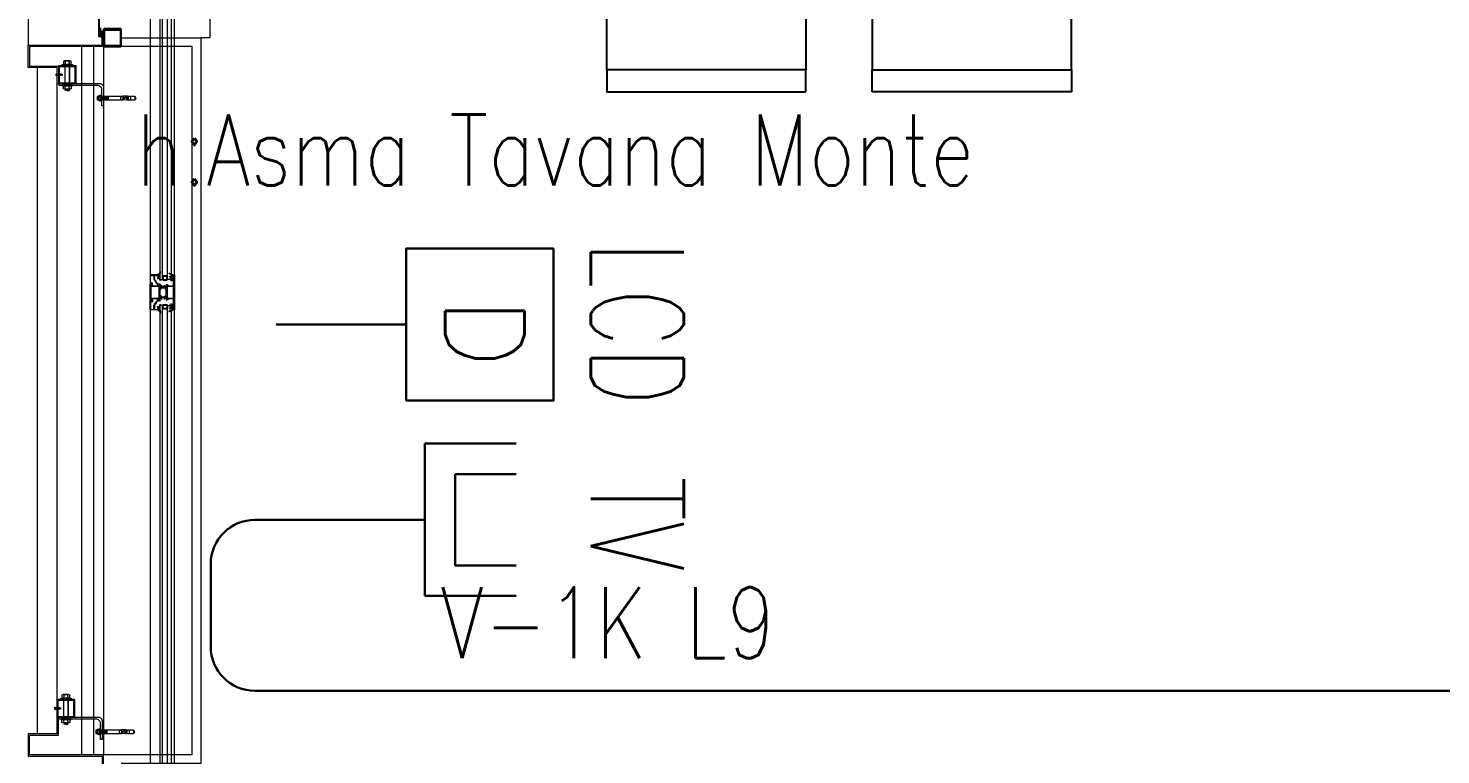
# Model space of a CAD drawing. Extents: x -1073 to 35213, y -1180 to 6950.
# Drawn here: x 30773.8 to 31092.9, y 2727.5 to 2891.6 of the extents above; entities that cross this region are included whole.
import ezdxf

# ---------------------------------------------------------------- set-up
doc = ezdxf.new("R2010")
doc.units = 0
doc.header["$LTSCALE"] = 25
doc.linetypes.add('HIDDEN', pattern=[0.375, 0.25, -0.125])
doc.layers.get('0').update_dxf_attribs({"color": 9, "lineweight": 9})
for name, color, linetype, lineweight in [('00', 9, 'Continuous', 9), ('05', 9, 'Continuous', 9), ('06D', 9, 'Continuous', 9), ('10', 9, 'Continuous', 9), ('10A', 9, 'Continuous', 9), ('14', 9, 'Continuous', 9), ('15', 9, 'Continuous', 9), ('33', 9, 'BATTING', 9), ('DATA TAVAN', 160, 'Continuous', 30), ('E-DATA LCD EKRAN', 7, 'Continuous', 30), ('E-DATA PRİZİ (RJ45)', 7, 'Continuous', 30), ('E-YAZI', 7, 'Continuous', 30)]:
    doc.layers.add(name, color=color, linetype=linetype, lineweight=lineweight)
doc.styles.add('E-YAZI', font='txttw.shx')
doc.linetypes.add('BATTING', pattern='A,0.0001,-0.1,[134,ltypeshp.shx,S=0.1,R=0,X=-0.1,Y=0],-0.2,[134,ltypeshp.shx,S=0.1,R=180,X=0.1,Y=0],-0.1', length=0.4001)

# ---------------------------------------------------------------- blocks, each defined once
blk = doc.blocks.new('AST55M13', base_point=(-120.6, -64.2))
at = {"linetype": 'Continuous'}
for points in [[(-120.6, -63.9), (-120.6, -24.599998), (-120.6, 14.700005, -0.414209), (-120.3, 15), (-115.899996, 15, -0.41421), (-115.6, 14.7), (-115.6, 12.699992, -0.41421), (-116.3, 12, -0.414214), (-116.6, 12.3), (-116.6, 13.1, 0.414214), (-117.1, 13.6), (-118.5, 13.6, 0.414214), (-119, 13.1), (-119, 6.399992, 0.414209), (-118.5, 5.9), (-117.099986, 5.9, 0.414205), (-116.6, 6.4), (-116.6, 7.20001, -0.414204), (-116.3, 7.5, -0.414214), (-115.6, 6.8), (-115.6, 3.7, -0.414214), (-116.1, 3.2), (-116.3, 3.2, -0.414214), (-116.6, 3.5), (-116.6, 4.2, 0.414214), (-116.9, 4.5), (-119, 4.5), (-119, -8.961104, 0.425432), (-117.96186, -9.960376), (-105.788552, -9.511013, 0.403077), (-105.5, -9.211232), (-105.5, -8, -0.414214), (-104.3, -6.8), (-103.392821, -6.8, -0.372826), (-102.403076, -7.657148, -0.456845), (-102.7, -8), (-104, -8, 0.414214), (-104.3, -8.3), (-104.3, -9.700012, 0.414202), (-104, -10), (-100.946604, -10), (-98.338437, -9.302068, -0.70008), (-97.584089, -10.379782), (-97.709916, -10.559482), (-99.43897, -12.27067, -0.607471), (-100.039661, -12.112259, 0.283637), (-100.258255, -11.885421), (-102.095283, -11.393179, 1.229391), (-102.4, -11.895399), (-102.4, -16.105016, 0.585524), (-101.943697, -16.361081), (-100.001669, -15.175658, -0.713652), (-99.56466, -15.537556), (-100.36784, -17.668029, -0.16709), (-100.492251, -17.818266), (-102.4, -18.982765), (-102.4, -30.217235), (-100.492251, -31.381734, -0.16709), (-100.36784, -31.531971), (-99.564658, -33.662449, -0.713657), (-100.001677, -34.024337), (-101.943707, -32.838913, 0.585511), (-102.4, -33.094985), (-102.4, -37.304601, 1.229391), (-102.095283, -37.806821), (-100.258255, -37.314579, 0.283637), (-100.039661, -37.087741, -0.607471), (-99.43897, -36.92933), (-97.709916, -38.640518), (-97.584089, -38.820218, -0.700084), (-98.338445, -39.89793), (-100.946604, -39.2), (-104.000005, -39.2, 0.414209), (-104.3, -39.5), (-104.3, -40.900004, 0.41421), (-104, -41.2), (-102.699997, -41.2, -0.456841), (-102.403076, -41.542851, -0.372826), (-103.39282, -42.4), (-104.3, -42.4, -0.414214), (-105.5, -41.2), (-105.5, -39.988768, 0.403083), (-105.788558, -39.688986), (-117.96186, -39.239624, 0.425432), (-119, -40.238896), (-119, -53.7), (-116.9, -53.7, 0.414214), (-116.6, -53.4), (-116.6, -52.69999, -0.414204), (-116.3, -52.4), (-116.09999, -52.4, -0.414208), (-115.6, -52.9), (-115.6, -56.000007, -0.414213), (-116.300007, -56.7, -0.414207), (-116.6, -56.4), (-116.6, -55.599986, 0.414205), (-117.1, -55.1), (-118.500008, -55.1, 0.414209), (-119, -55.6), (-119, -62.3, 0.414214), (-118.5, -62.8), (-117.1, -62.8, 0.414214), (-116.6, -62.3), (-116.6, -61.499993, -0.414207), (-116.3, -61.2, -0.414214), (-115.6, -61.9), (-115.6, -63.900008, -0.414206), (-115.9, -64.2), (-120.300006, -64.2, -0.414208), (-120.6, -63.9)], [(-99.249717, -12.903653), (-90.785616, -12.903653, 0.131652), (-90.285616, -12.769679), (-88.422218, -11.693846, -0.131652), (-88.272218, -11.653653), (-88.017666, -11.653653, -0.414214), (-87.717666, -11.953653), (-87.717666, -15.553653, -0.414214), (-88.017666, -15.853653), (-88.272218, -15.853653, -0.131646), (-88.422211, -15.813465), (-90.285616, -14.737628, 0.131652), (-90.785616, -14.603653), (-99.249717, -14.603653, 0.131652), (-99.749717, -14.737628), (-101.613115, -15.813461, -0.131646), (-101.763107, -15.853653), (-102.017666, -15.853653, -0.414205), (-102.317666, -15.553662), (-102.317666, -11.953653, -0.414205), (-102.017675, -11.653653), (-101.763115, -11.653653, -0.131652), (-101.613115, -11.693846), (-99.749717, -12.769679, 0.131652), (-99.249717, -12.903653)], [(-85.3, -10), (-81.1, -10), (-76.9, -10), (-76.6, -10.3), (-76.3, -10), (-67.9, -10, 0.414205), (-67.6, -9.700009), (-67.6, -8.491608, -0.365977), (-67.35, -8.195804, 0.365977), (-67.1, -7.9), (-67.1, -6.8, 0.414195), (-67.399981, -6.5), (-68.3, -6.5, 0.36597), (-68.595803, -6.749993, -0.366034), (-68.89166, -7), (-69.3, -7, -0.414202), (-69.6, -6.700012), (-69.6, -6.5, -0.414214), (-68.1, -5), (-65.9, -5, -0.414207), (-65.6, -5.299994), (-65.6, -43.9, -0.414201), (-65.899987, -44.2), (-68.1, -44.2, -0.414214), (-69.6, -42.7), (-69.6, -42.5, -0.414207), (-69.300007, -42.2), (-68.891668, -42.2, -0.366034), (-68.595804, -42.45, 0.365977), (-68.3, -42.7), (-67.4, -42.7, 0.414206), (-67.1, -42.400008), (-67.1, -41.3, 0.365977), (-67.35, -41.004196, -0.365977), (-67.6, -40.708392), (-67.6, -39.5, 0.4142), (-67.899986, -39.2), (-76.3, -39.2), (-76.6, -38.9), (-76.9, -39.2), (-85.3, -39.2, 0.4142), (-85.6, -39.499986), (-85.6, -40.708392, -0.365977), (-85.85, -41.004196, 0.365977), (-86.1, -41.3), (-86.1, -42.4, 0.414199), (-85.800015, -42.7), (-84.9, -42.7, 0.365977), (-84.604196, -42.45, -0.366034), (-84.308332, -42.2), (-83.9, -42.2, -0.414214), (-83.6, -42.5), (-83.6, -42.7, -0.414214), (-85.1, -44.2), (-86.8, -44.2, -0.414214), (-87.6, -43.4), (-87.6, -42.7, 0.414205), (-87.899991, -42.4), (-88.10718, -42.4, -0.372825), (-89.096923, -41.542857, -0.45685), (-88.8, -41.2), (-87.9, -41.2, 0.414198), (-87.6, -40.900016), (-87.6, -39.5, 0.414214), (-87.9, -39.2), (-89.053396, -39.2), (-91.661555, -39.89793, -0.700084), (-92.415911, -38.820218), (-92.290084, -38.640518), (-90.56103, -36.92933, -0.607471), (-89.960339, -37.087741, 0.283637), (-89.741745, -37.314579), (-87.904717, -37.806821, 1.229391), (-87.6, -37.304601), (-87.6, -33.094984, 0.585516), (-88.056297, -32.838916), (-89.998323, -34.024337, -0.713656), (-90.435343, -33.66245), (-89.63216, -31.531971, -0.241095), (-89.507749, -31.381734), (-87.6, -30.217235), (-87.6, -18.982765), (-89.507749, -17.818266, -0.167084), (-89.632158, -17.668036), (-90.43534, -15.537556, -0.713656), (-89.998329, -15.17566), (-88.056303, -16.361081, 0.585518), (-87.6, -16.105021), (-87.6, -11.895399, 1.229391), (-87.904717, -11.393179), (-89.741745, -11.885421, 0.283637), (-89.960339, -12.112259, -0.607471), (-90.56103, -12.27067), (-92.290084, -10.559482), (-92.415911, -10.379782, -0.700084), (-91.661555, -9.30207), (-89.053396, -10), (-87.9, -10, 0.414206), (-87.6, -9.700008), (-87.6, -8.3, 0.414206), (-87.899992, -8), (-88.8, -8, -0.456844), (-89.096924, -7.657149, -0.372825), (-88.107186, -6.8), (-87.9, -6.8, 0.414214), (-87.6, -6.5), (-87.6, -5.800024, -0.414222), (-86.8, -5), (-85.1, -5, -0.414214), (-83.6, -6.5), (-83.6, -6.7, -0.414201), (-83.899987, -7), (-84.308332, -7, -0.366034), (-84.604196, -6.75, 0.365977), (-84.9, -6.5), (-85.8, -6.5, 0.414199), (-86.1, -6.799985), (-86.1, -7.9, 0.365977), (-85.85, -8.195804, -0.365977), (-85.6, -8.491608), (-85.6, -9.7, 0.414214), (-85.3, -10)], [(-99.249717, -36.296347), (-90.785616, -36.296347, -0.131652), (-90.285616, -36.430321), (-88.422218, -37.506154, 0.131643), (-88.272229, -37.546347), (-88.017666, -37.546347, 0.414214), (-87.717666, -37.246347), (-87.717666, -33.646347, 0.414214), (-88.017666, -33.346347), (-88.272218, -33.346347, 0.131652), (-88.422218, -33.386539), (-90.285616, -34.462372, -0.131652), (-90.785616, -34.596347), (-99.249717, -34.596347, -0.131652), (-99.749717, -34.462372), (-101.613115, -33.386539, 0.131652), (-101.763115, -33.346347), (-102.017666, -33.346347, 0.414205), (-102.317666, -33.646338), (-102.317666, -37.246347, 0.414205), (-102.017675, -37.546347), (-101.763115, -37.546347, 0.131649), (-101.613118, -37.506156), (-99.749717, -36.430321, -0.131652), (-99.249717, -36.296347)]]:
    blk.add_lwpolyline(points, format="xyb", close=True, dxfattribs=at)
for points in [[(-119, -24.6), (-119, -37.6), (-104.1, -37.6), (-104.1, -11.6), (-119, -11.6), (-119, -24.6)], [(-76.55, -11.6), (-85.9, -11.6), (-85.9, -37.6), (-67.2, -37.6), (-67.2, -11.6), (-76.55, -11.6)]]:
    blk.add_lwpolyline(points, close=True, dxfattribs=at)
blk = doc.blocks.new('AS25G13', base_point=(534.475891, 569.218076))
at = {"linetype": 'Continuous'}
blk.add_lwpolyline([(554.475892, 593.818076), (554.475892, 574.618076, -0.414213), (554.175891, 574.318077), (553.575892, 574.318076, -0.414213), (553.275891, 574.618077), (553.275892, 574.818076), (550.275892, 574.818076), (550.275892, 572.118076), (550.625892, 571.916004, -0.414213), (550.735699, 571.506195), (549.749855, 569.798664, -0.767327), (549.075893, 569.979252), (549.075892, 575.018076, -0.414213), (550.075891, 576.018077), (552.775892, 576.018076, 0.414213), (553.275892, 576.518077), (553.275892, 592.418076, 0.414213), (552.775892, 592.918077), (546.871944, 592.918076, 0.414213), (545.871944, 591.918078), (545.871944, 584.702506, -0.236642), (544.585327, 582.137556, 0.18958), (541.498237, 577.158525, -0.197358), (540.185462, 575.110574), (538.643454, 574.030849, 0.244575), (537.875891, 572.556375), (537.875892, 569.763782, -0.767327), (536.857591, 569.490929), (535.716084, 571.468076, -0.577351), (535.975892, 571.918076), (536.675892, 571.918076), (536.675892, 572.556375, -0.244575), (537.955162, 575.013831), (539.49717, 576.093557, 0.197358), (540.317654, 577.373526, -0.18958), (543.867808, 583.099413, 0.236642), (544.671943, 584.702506), (544.671944, 585.818076, 0.414213), (544.371944, 586.118076), (543.971944, 586.118076, -0.414213), (543.671943, 586.418077), (543.671944, 586.818076, -0.414213), (543.971944, 587.118076), (544.171944, 587.118076, 0.414213), (544.671944, 587.618077), (544.671944, 591.918076, 0.414213), (543.671945, 592.918077), (536.175892, 592.918076, 0.41421), (535.675892, 592.418082), (535.675892, 591.901674, 0.127549), (535.764127, 591.561462, -0.098841), (537.104101, 587.384163, 0.366972), (537.386354, 587.117731, -0.399303), (537.671943, 586.818828), (537.671944, 586.418076, -0.414213), (537.371943, 586.118077), (536.46398, 586.118076, -0.400156), (535.964546, 586.594267, 0.114883), (534.725891, 590.959305, -0.126996), (534.475891, 591.927552), (534.475892, 593.818076, -0.414213), (534.775892, 594.118076), (554.175892, 594.118076, -0.414213), (554.475892, 593.818076)], format="xyb", close=True, dxfattribs=at)
blk = doc.blocks.new('AS01_16_02', base_point=(27.384856, 2.668764))
at = {"color": 0, "linetype": 'Continuous'}
for points in [[(21.277248, -1.392543, -0.892559), (21.744295, -0.515583), (24.521509, -1.857477, 0.502534), (24.860099, -2.298316, 0.502534), (25.184856, -1.847189), (25.184856, 1.7, 0.155072), (24.261958, 3.275501), (20.430427, 5.552607, -0.865076), (21.019614, 6.583639), (28.412964, 3.675712, -0.696768), (28.399147, 3.019187), (27.721583, 2.785098, 0.319818), (27.384856, 2.312508), (27.384856, 0.05, 0.414214), (27.684856, -0.25), (28.08642, -0.25, 0.396012), (28.385833, 0.03125, -0.682513), (29.272546, 0.315748), (30.127622, -0.734156, -0.172553), (30.284856, -1.176202), (30.284856, -3.723798, -0.172553), (30.127622, -4.165844), (29.272546, -5.215748, -0.682513), (28.385833, -4.93125, 0.396012), (28.08642, -4.65), (27.684856, -4.65, 0.414214), (27.384856, -4.95), (27.384856, -10.2, -0.414214), (27.084856, -10.5), (25.297074, -10.5, -0.18412), (24.964264, -10.373145), (21.227908, -7.040675, -0.881574), (21.79023, -6.223317), (24.51762, -8.055238, 1.121155), (25.184856, -8.202566), (25.184856, -4.921445, 0.698065), (24.633969, -4.152563), (21.277248, -1.392543)], [(27.72879, -3.456066, 0.198912), (27.834856, -3.5), (28.734856, -3.5, 0.414214), (28.884856, -3.35), (28.884856, -1.55, 0.414214), (28.734856, -1.4), (27.834856, -1.4, 0.414214), (27.684856, -1.55), (27.684856, -3.35, 0.198912), (27.72879, -3.456066)]]:
    blk.add_lwpolyline(points, format="xyb", close=True, dxfattribs=at)
blk = doc.blocks.new('p-dograma-catikati')
at = {"layer": '06D'}
for points in [[(-4, -0.02), (-4, -674.37)], [(1.5, -674.37), (1.5, -0.02)]]:
    blk.add_lwpolyline(points, dxfattribs=at)
at = {"layer": '10', "ltscale": 1000}
for p, q in [((-2.25, -264.74), (-2.25, -264.7)), ((-2.03, -264.77), (-2.23, -264.77)), ((-2.02, -265.13), (-2.01, -265.11)), ((-2, -265.06), (-2, -264.8)), ((-1.6, -266.01), (-1.6, -266.03)), ((-0.03, -264.97), (-1.17, -264.97)), ((-1.17, -264.97), (-1.17, -265.82)), ((-1.17, -265.82), (-1.02, -265.97)), ((-0.18, -265.12), (-1.02, -265.12)), ((-1.02, -265.12), (-1.02, -265.72)), ((-1.02, -265.72), (-0.92, -265.82)), ((-1.02, -265.97), (-0.18, -265.97)), ((-0.92, -265.82), (-0.28, -265.82)), ((-0.28, -265.82), (-0.18, -265.72)), ((-0.18, -265.72), (-0.18, -265.12)), ((-0.18, -265.97), (-0.03, -265.82)), ((-0.03, -265.82), (-0.03, -264.97)), ((-2.25, -272.72), (-2.25, -272.76)), ((-2.03, -272.69), (-2.23, -272.69)), ((-2.02, -272.33), (-2.01, -272.35)), ((-2, -272.4), (-2, -272.66)), ((-1.6, -271.45), (-1.6, -271.44)), ((-1.17, -271.64), (-1.02, -271.49)), ((-1.17, -272.49), (-1.17, -271.64)), ((-0.03, -272.49), (-1.17, -272.49)), ((-1.02, -271.49), (-0.18, -271.49)), ((-1.02, -271.74), (-0.92, -271.64)), ((-1.02, -272.34), (-1.02, -271.74)), ((-0.18, -272.34), (-1.02, -272.34)), ((-0.92, -271.64), (-0.28, -271.64)), ((-0.28, -271.64), (-0.18, -271.74)), ((-0.18, -271.49), (-0.03, -271.64)), ((-0.18, -271.74), (-0.18, -272.34)), ((-0.03, -271.64), (-0.03, -272.49))]:
    blk.add_line(p, q, dxfattribs=at)
at = {"layer": '10', "ltscale": 1000, "extrusion": (0, 0, -1)}
for centre, major_axis, start_param, end_param in [((-2.16, -264.7), (0, 0.1), -1.570624, -0.201547), ((-2.23, -264.74), (0, 0.03), 3.141594, 4.712388), ((-2.33, -263.82), (0, 0.8), 1.91468, 2.940113), ((-2.03, -264.8), (0, 0.03), 0.000001, 1.570795), ((1.15, -265.21), (0, 3.2), 4.537008, 4.882121), ((0.95, -265.12), (0, 2.97), -1.417848, -1.224878), ((-1.62, -264.1), (0, 0.03), -1.226975, -0.000032), ((-1.62, -264.1), (0, 0.03), 0.00045, 1.852781), ((-1.56, -265.29), (0, 0.529), 4.309664, 5.017382), ((-2.09, -265.06), (0, 0.1), 1.57081, 2.088079), ((-1.04, -265.21), (0, 1.11), 3.811733, 4.445523), ((-1.36, -265.72), (0, 0.391), 3.92704, 4.587994), ((-1.65, -266.03), (0, 0.05), 1.571021, 3.466754), ((-1.64, -266.02), (0, 0.0382), 0.62909, 1.300096)]:
    blk.add_ellipse(centre, major_axis=major_axis, ratio=0.909091, start_param=start_param, end_param=end_param, dxfattribs=at)
at = {"layer": '10', "ltscale": 1000}
for centre, major_axis, start_param, end_param in [((-2.23, -272.72), (0, 0.03), 0.000001, 1.570795), ((-2.16, -272.76), (0, 0.1), 1.570969, 2.940045), ((-2.33, -273.64), (0, 0.8), -1.226913, -0.20148), ((-1.56, -272.17), (0, 0.529), 1.168071, 1.875789), ((-2.03, -272.66), (0, 0.03), 3.141594, 4.712388), ((-1.04, -272.26), (0, 1.11), 0.67014, 1.30393), ((-2.09, -272.4), (0, 0.1), -1.570782, -1.053513), ((1.15, -272.26), (0, 3.2), 1.395415, 1.740528), ((-1.36, -271.75), (0, 0.391), 0.785447, 1.446401), ((0.95, -272.34), (0, 2.97), 1.723745, 1.916715), ((-1.65, -271.44), (0, 0.05), -1.570571, 0.325162), ((-1.62, -273.36), (0, 0.03), 1.914618, 3.141561), ((-1.64, -271.44), (0, 0.0382), 3.770683, 4.441689), ((-1.62, -273.36), (0, 0.03), 3.142043, 4.994373)]:
    blk.add_ellipse(centre, major_axis=major_axis, ratio=0.909091, start_param=start_param, end_param=end_param, dxfattribs=at)
at = {"layer": '15', "elevation": 0}
for points in [[(-1.17, -265.82), (-1.17, -135.2), (-1.77, -135.2), (-1.77, -265.82), (-1.17, -265.82)], [(-0.03, -265.82), (-0.03, -135.2), (0.77, -135.2), (0.77, -265.82), (-0.03, -265.82)], [(-1.17, -402.35), (-1.17, -271.72), (-1.77, -271.72), (-1.77, -402.35), (-1.17, -402.35)], [(-0.03, -402.35), (-0.03, -271.72), (0.77, -271.72), (0.77, -402.35), (-0.03, -402.35)]]:
    blk.add_lwpolyline(points, dxfattribs=at)
at = {"layer": '10', "ltscale": 1000, "xscale": 0.1, "yscale": 0.1, "zscale": 0.1, "rotation": 180}
for name, p in [('AST55M13', (1.5, -264.77)), ('AS25G13', (-2, -270.2))]:
    blk.add_blockref(name, p, dxfattribs=at)
at = {"layer": '10', "ltscale": 1000, "extrusion": (0, 0, -1), "xscale": 0.1, "yscale": 0.1, "zscale": -0.1}
blk.add_blockref('AS25G13', (2, -267.26), dxfattribs=at)
at = {"layer": '10', "ltscale": 1000, "xscale": 0.1, "yscale": 0.1, "zscale": 0.1}
blk.add_blockref('AS01_16_02', (1, -264.77), dxfattribs=at)
at = {"layer": '10', "ltscale": 1000, "extrusion": (0, 0, -1), "xscale": 0.1, "yscale": 0.1, "zscale": -0.1, "rotation": 180}
blk.add_blockref('AS01_16_02', (-1, -272.69), dxfattribs=at)
blk = doc.blocks.new('m-vw-sandalye-02')
at = {"lineweight": -3, "ltscale": 0.5}
for points in [[(-22.5, 0), (-22.5, -5), (22.5, -5), (22.5, 0)], [(-22.5, -5), (22.5, -5), (22.5, -50), (-22.5, -50)]]:
    blk.add_lwpolyline(points, close=True, dxfattribs=at)
blk = doc.blocks.new('m-vw-sandalye')
at = {"lineweight": -3, "ltscale": 0.5}
blk.add_lwpolyline([(-20.5, 0), (20.5, 0), (20.5, -6), (-20.5, -6)], close=True, dxfattribs=at)
blk.add_lwpolyline([(-25.5, -9), (25.5, -9), (23.11, -45.65, -0.395265), (13.13, -55), (-13.13, -55, -0.395265), (-23.11, -45.65)], format="xyb", close=True, dxfattribs=at)
blk = doc.blocks.new('m-vw-çalışma-p-01')
at = {"lineweight": -3, "ltscale": 0.5}
for p, q in [((11.93, 179.03), (91.93, 179.03)), ((11.93, -0.97), (11.93, 179.03)), ((91.93, 179.03), (91.93, -0.97)), ((91.93, -0.97), (11.93, -0.97))]:
    blk.add_line(p, q, dxfattribs=at)
for points in [[(32.8, 159.16), (35.47, 160.53), (53.74, 124.95), (51.08, 123.58)], [(15, 137.5), (25, 137.5), (25, 102.5), (15, 102.5)]]:
    blk.add_lwpolyline(points, close=True, dxfattribs=at)
blk.add_circle((43.27, 142.05), 6, dxfattribs=at)
at = {"lineweight": -3, "ltscale": 0.5, "xscale": -1, "rotation": 270}
blk.add_blockref('m-vw-sandalye-02', (115, 120), dxfattribs=at)
at = {"lineweight": -3, "rotation": 90}
blk.add_blockref('m-vw-sandalye', (-60, 90), dxfattribs=at)
at = {"lineweight": -3, "ltscale": 0.5, "rotation": 270}
blk.add_blockref('m-vw-sandalye-02', (115, 60), dxfattribs=at)
blk = doc.blocks.new('ciftkanatdograma_pr2')
at = {"layer": '06D'}
for points in [[(-0.3, 17), (-149.7, 17)], [(-2, -22), (-2, -24), (-148, -24), (-148, -22)]]:
    blk.add_lwpolyline(points, dxfattribs=at)
at = {"layer": '10', "lineweight": 25, "ltscale": 0.5}
for points in [[(-150, -3.8, 0.414214), (-149.8, -4), (-146.2, -4, 0.414214), (-146, -3.8), (-146, -0.2, 0.414214), (-146.2, 0), (-149.8, 0, 0.414214), (-150, -0.2)], [(-147.28, 0.61, 0.359904), (-147.3, 0.58), (-147.3, 0.4, 0.414214), (-147.27, 0.37), (-147.07, 0.37, 0.414214), (-147.04, 0.4), (-147.04, 0.58, 0.359904), (-147.07, 0.61, 0.094739)]]:
    blk.add_lwpolyline(points, format="xyb", close=True, dxfattribs=at)
for points in [[(-147.79, 0.49, -0.220745), (-148.1, -0.11, 0.651907), (-148.04, -0.18, 0.176952), (-147.75, 0.14, -0.281357), (-147.61, 0.23), (-147.53, 0.23), (-147.51, 0.23), (-147.51, 0.23), (-147.5, 0.22), (-147.49, 0.22), (-147.48, 0.22), (-147.48, 0.21), (-147.47, 0.21), (-147.47, 0.2), (-147.47, 0.19), (-147.46, 0.18), (-147.46, 0.1), (-147.46, 0.1), (-147.46, 0.09), (-147.46, 0.09), (-147.46, 0.09), (-147.46, 0.09), (-147.45, 0.08), (-147.45, 0.08), (-147.45, 0.08), (-147.44, 0.08), (-147.36, 0.08), (-147.36, 0.08), (-147.36, 0.08), (-147.35, 0.08), (-147.35, 0.08), (-147.35, 0.09), (-147.35, 0.09), (-147.35, 0.09), (-147.34, 0.09), (-147.34, 0.1), (-147.34, 0.18), (-147.34, 0.18), (-147.34, 0.19), (-147.34, 0.2), (-147.33, 0.21), (-147.33, 0.21), (-147.32, 0.22), (-147.32, 0.22), (-147.31, 0.22), (-147.29, 0.23), (-147.29, 0.23), (-147.28, 0.22), (-147.27, 0.22), (-147.26, 0.22), (-147.26, 0.21), (-147.25, 0.21), (-147.25, 0.2), (-147.25, 0.19), (-147.24, 0.18), (-147.24, 0.1), (-147.24, 0.1), (-147.24, 0.09), (-147.24, 0.09), (-147.24, 0.09), (-147.24, 0.09), (-147.23, 0.08), (-147.23, 0.08), (-147.23, 0.08), (-147.22, 0.08), (-147.14, 0.08), (-147.14, 0.08), (-147.14, 0.08), (-147.13, 0.08), (-147.13, 0.08), (-147.13, 0.09), (-147.13, 0.09), (-147.13, 0.09), (-147.12, 0.09), (-147.12, 0.1), (-147.12, 0.18), (-147.12, 0.18), (-147.12, 0.19), (-147.12, 0.2), (-147.11, 0.21), (-147.11, 0.21), (-147.1, 0.22), (-147.1, 0.22), (-147.09, 0.22), (-147.07, 0.23), (-147.07, 0.23), (-147.06, 0.22), (-147.05, 0.22), (-147.04, 0.22), (-147.04, 0.21), (-147.03, 0.21), (-147.03, 0.2), (-147.03, 0.19), (-147.02, 0.18), (-147.02, 0.1), (-147.02, 0.1), (-147.02, 0.09), (-147.02, 0.09), (-147.02, 0.09), (-147.02, 0.09), (-147.01, 0.08), (-147.01, 0.08), (-147.01, 0.08), (-147, 0.08), (-146.92, 0.08), (-146.92, 0.08), (-146.92, 0.08), (-146.91, 0.08), (-146.91, 0.08), (-146.91, 0.09), (-146.91, 0.09), (-146.91, 0.09), (-146.9, 0.09), (-146.9, 0.1), (-146.9, 0.18), (-146.9, 0.18), (-146.9, 0.19), (-146.9, 0.2), (-146.89, 0.21), (-146.89, 0.21), (-146.88, 0.22), (-146.88, 0.22), (-146.87, 0.22), (-146.85, 0.23), (-146.85, 0.23), (-146.84, 0.22), (-146.83, 0.22), (-146.82, 0.22), (-146.82, 0.21), (-146.81, 0.21), (-146.81, 0.2), (-146.81, 0.19), (-146.8, 0.18), (-146.8, 0.1), (-146.8, 0.1), (-146.8, 0.09), (-146.8, 0.09), (-146.8, 0.09), (-146.8, 0.09), (-146.79, 0.08), (-146.79, 0.08), (-146.79, 0.08), (-146.78, 0.08), (-146.7, 0.08), (-146.7, 0.08), (-146.7, 0.08), (-146.69, 0.08), (-146.69, 0.08), (-146.69, 0.09), (-146.69, 0.09), (-146.69, 0.09), (-146.68, 0.09), (-146.68, 0.1), (-146.68, 0.44, 0.414214), (-146.71, 0.47), (-146.94, 0.47, -0.414214), (-146.97, 0.5), (-146.97, 0.56, -0.291535), (-146.96, 0.58), (-146.91, 0.6, 0.613042), (-146.91, 0.66), (-147.03, 0.73, 0.127095), (-147.09, 0.74), (-147.29, 0.74, 0.127095), (-147.36, 0.73), (-147.47, 0.67, 0.585233), (-147.47, 0.6), (-147.42, 0.58, -0.167811), (-147.41, 0.56), (-147.41, 0.5, -0.414214), (-147.44, 0.47), (-147.74, 0.47), (-147.74, 0.53, 0.394677), (-147.79, 0.49)], [(-145.77, 0.79), (-146.1, 0.79), (-146.1, 0.78), (-146.25, 0.78), (-146.25, 0.79), (-146.52, 0.79), (-146.52, 0.78), (-146.65, 0.78), (-146.65, 0.61, 0.414214), (-146.62, 0.58), (-146.52, 0.58), (-146.52, 0.53, -0.414214), (-146.57, 0.48), (-146.88, 0.48, -0.414214), (-146.95, 0.55), (-146.95, 0.57, -0.414214), (-146.94, 0.58), (-146.84, 0.58, 0.414214), (-146.79, 0.63), (-146.79, 0.75, 0.414214), (-146.84, 0.8), (-147.51, 0.8, 0.414214), (-147.56, 0.75), (-147.56, 0.63, 0.414214), (-147.51, 0.58), (-147.41, 0.58, -0.414214), (-147.4, 0.57), (-147.4, 0.55, -0.414214), (-147.47, 0.48), (-147.69, 0.48, -0.414214), (-147.7, 0.49), (-147.7, 0.97, -0.414214), (-147.69, 0.98), (-139.71, 0.98, -0.414214)]]:
    blk.add_lwpolyline(points, format="xyb", dxfattribs=at)
blk.add_lwpolyline([(-149.8, -3.8), (-149.8, -0.2), (-146.2, -0.2), (-146.2, -3.8)], close=True, dxfattribs=at)
blk = doc.blocks.new('cxvxv')
for p, q in [((-21988.4, 8560.98, 0), (-21988.4, 8560.32, 0)), ((-21988.4, 8560.32, 0), (-21986.64, 8560.32, 0)), ((-21986.86, 8561.07, 0), (-21988.18, 8561.07, 0)), ((-21988.02, 8561.25, 0), (-21987.03, 8561.3, 0)), ((-21988.02, 8561.25, 0), (-21988, 8561.26, 0)), ((-21988, 8561.23, 0), (-21988.02, 8561.25, 0)), ((-21988.02, 8561.13, 0), (-21987.03, 8561.19, 0)), ((-21988.02, 8561.13, 0), (-21988, 8561.14, 0)), ((-21988, 8561.11, 0), (-21988.02, 8561.13, 0)), ((-21988.02, 8560.32, 0), (-21987.02, 8560.32, 0)), ((-21988.02, 8560.28, 0), (-21988.02, 8560.32, 0)), ((-21988.02, 8560.11, 0), (-21988.02, 8555.61, 0)), ((-21988, 8561.3, 0), (-21987.94, 8561.35, 0)), ((-21988, 8561.26, 0), (-21988, 8561.3, 0)), ((-21988, 8561.14, 0), (-21988, 8561.23, 0)), ((-21988, 8561.07, 0), (-21988, 8561.11, 0)), ((-21987.96, 8560.98, 0), (-21987.96, 8560.32, 0)), ((-21987.54, 8561.35, 0), (-21987.94, 8561.35, 0)), ((-21987.7, 8561.05, 0), (-21987.7, 8561.08, 0)), ((-21987.7, 8561.07, 0), (-21987.7, 8561.07, 0)), ((-21987.54, 8561.35, 0), (-21987.1, 8561.35, 0)), ((-21987.03, 8561.3, 0), (-21987.1, 8561.35, 0)), ((-21987.08, 8560.64, 0), (-21987.08, 8560.98, 0)), ((-21987.08, 8560.64, 0), (-21987.08, 8560.32, 0)), ((-21987.06, 8560.32, 0), (-21987.06, 8560.28, 0)), ((-21987.06, 8555.61, 0), (-21987.06, 8560.11, 0)), ((-21987.05, 8561.32, 0), (-21987.03, 8561.3, 0)), ((-21987.03, 8561.3, 0), (-21987.05, 8561.28, 0)), ((-21987.03, 8561.3, 0), (-21987.05, 8561.29, 0)), ((-21987.05, 8561.28, 0), (-21987.05, 8561.2, 0)), ((-21987.05, 8561.2, 0), (-21987.03, 8561.19, 0)), ((-21987.03, 8561.19, 0), (-21987.05, 8561.17, 0)), ((-21987.05, 8561.17, 0), (-21987.05, 8561.08, 0)), ((-21987.05, 8561.08, 0), (-21987.03, 8561.07, 0)), ((-21987.02, 8560.32, 0), (-21987.02, 8560.28, 0)), ((-21987.02, 8555.61, 0), (-21987.02, 8560.11, 0)), ((-21986.64, 8560.32, 0), (-21986.64, 8560.98, 0)), ((-21988.4, 8555.4, 0), (-21986.64, 8555.4, 0)), ((-21988.4, 8554.74, 0), (-21988.4, 8555.4, 0)), ((-21986.86, 8554.65, 0), (-21988.17, 8554.65, 0)), ((-21988.02, 8555.44, 0), (-21988.02, 8555.4, 0)), ((-21988.02, 8555.4, 0), (-21987.02, 8555.4, 0)), ((-21987.96, 8554.74, 0), (-21987.96, 8555.4, 0)), ((-21987.08, 8555.08, 0), (-21987.08, 8555.4, 0)), ((-21987.08, 8555.08, 0), (-21987.08, 8554.74, 0)), ((-21987.06, 8555.4, 0), (-21987.06, 8555.44, 0)), ((-21987.02, 8555.4, 0), (-21987.02, 8555.44, 0)), ((-21986.64, 8555.4, 0), (-21986.64, 8554.74, 0))]:
    blk.add_line(p, q)
at = {"elevation": 0}
for points in [[(-21986.3, 8560.11), (-21988.7, 8560.11), (-21988.7, 8560.28), (-21986.3, 8560.28)], [(-21986.3, 8555.61), (-21988.7, 8555.61), (-21988.7, 8555.44), (-21986.3, 8555.44)]]:
    blk.add_lwpolyline(points, close=True, dxfattribs=at)
for points in [[(-21987.98, 8560.28), (-21987.98, 8560.32)], [(-21987.98, 8560.11), (-21987.98, 8555.61)], [(-21987.98, 8555.44), (-21987.98, 8555.4)]]:
    blk.add_lwpolyline(points, dxfattribs=at)
for centre, radius, start, end in [((-21988.18, 8560.75, 0), 0.315, 45.8497, 134.1503), ((-21987.52, 8559.95, 0), 1.12, 66.8701, 113.1299), ((-21987.52, 8559.95, 0), 1.12, 66.8701, 113.1299), ((-21986.86, 8560.76, 0), 0.313, 45.449, 134.551), ((-21988.18, 8554.97, 0), 0.315, 225.8497, 314.1503), ((-21987.52, 8555.77, 0), 1.12, 246.8701, 293.1299), ((-21987.52, 8555.77, 0), 1.12, 246.8701, 293.1299), ((-21986.86, 8554.96, 0), 0.313, 225.449, 314.551)]:
    blk.add_arc(centre, radius, start, end)
blk = doc.blocks.new('VIDA')
for p, q in [((-18072, 6523.9), (-18071.9, 6524)), ((-18071.9, 6523.8), (-18072, 6523.9)), ((-18071.9, 6524), (-18070.1, 6524.7)), ((-18069.6, 6522.9), (-18071.9, 6523.8)), ((-18069.7, 6524.9), (-18070.6, 6523.2)), ((-18070.6, 6523.2), (-18070.1, 6524.7)), ((-18070.1, 6524.7), (-18069.9, 6525.1)), ((-18069.9, 6525.1), (-18070.1, 6524.1)), ((-18070.1, 6524.1), (-18070, 6524.3)), ((-18070, 6524.3), (-18069.8, 6525.1)), ((-18069.9, 6525.1), (-18069.8, 6525.1)), ((-18069.8, 6525.1), (-18069.7, 6524.9)), ((-18069.7, 6524.9), (-18069.3, 6525)), ((-18069.6, 6522.8), (-18069.1, 6525)), ((-18069.6, 6522.8), (-18069.6, 6522.9)), ((-18069.4, 6522.4), (-18069.6, 6522.8)), ((-18068.9, 6525.3), (-18069.4, 6522.4)), ((-18069.3, 6522.4), (-18069.4, 6522.4)), ((-18069.3, 6522.4), (-18068.9, 6525.3)), ((-18069.3, 6525), (-18069.1, 6525)), ((-18069.1, 6522.8), (-18069.3, 6522.4)), ((-18069.1, 6525), (-18068.9, 6525.3)), ((-18068.7, 6522.8), (-18069.1, 6522.8)), ((-18068.9, 6525.3), (-18068.9, 6525.3)), ((-18068.9, 6525.3), (-18068.7, 6525)), ((-18068.7, 6522.8), (-18068.2, 6525)), ((-18068.7, 6525), (-18068.2, 6525)), ((-18068.5, 6522.4), (-18068.7, 6522.8)), ((-18068, 6525.3), (-18068.5, 6522.4)), ((-18068.4, 6522.4), (-18068.5, 6522.4)), ((-18068.4, 6522.4), (-18067.9, 6525.3)), ((-18068.2, 6522.8), (-18068.4, 6522.4)), ((-18068.2, 6522.8), (-18068.4, 6522.4)), ((-18068.2, 6525), (-18068, 6525.3)), ((-18067.7, 6525), (-18068.2, 6522.8)), ((-18067.7, 6522.8), (-18068.2, 6522.8)), ((-18067.9, 6525.3), (-18068, 6525.3)), ((-18067.9, 6525.3), (-18067.7, 6525)), ((-18067.7, 6522.8), (-18067.2, 6525)), ((-18067.7, 6525), (-18067.2, 6525)), ((-18067.5, 6522.4), (-18067.7, 6522.8)), ((-18067, 6525.3), (-18067.5, 6522.4)), ((-18067.4, 6522.4), (-18067.5, 6522.4)), ((-18067.4, 6522.4), (-18066.9, 6525.3)), ((-18067.2, 6522.8), (-18067.4, 6522.4)), ((-18067.2, 6522.8), (-18067.4, 6522.4)), ((-18067.2, 6525), (-18067, 6525.3)), ((-18066.7, 6525), (-18067.2, 6522.8)), ((-18066.7, 6522.8), (-18067.2, 6522.8)), ((-18066.9, 6525.3), (-18067, 6525.3)), ((-18066.9, 6525.3), (-18066.7, 6525)), ((-18066.3, 6525), (-18066.7, 6525)), ((-18066.7, 6522.8), (-18066.3, 6525)), ((-18066.5, 6522.4), (-18066.7, 6522.8)), ((-18066.1, 6525.3), (-18066.5, 6522.4)), ((-18066.5, 6522.4), (-18066, 6525.3)), ((-18066.3, 6522.8), (-18066.5, 6522.4)), ((-18066.3, 6522.8), (-18066.5, 6522.4)), ((-18066.5, 6522.4), (-18066.5, 6522.4)), ((-18066.3, 6525), (-18066.1, 6525.3)), ((-18065.8, 6525), (-18066.3, 6522.8)), ((-18066.3, 6522.8), (-18065.8, 6522.8)), ((-18066, 6525.3), (-18066.1, 6525.3)), ((-18066, 6525.3), (-18065.8, 6525)), ((-18065.8, 6522.8), (-18065.3, 6525)), ((-18065.8, 6525), (-18065.3, 6525)), ((-18065.6, 6522.4), (-18065.8, 6522.8)), ((-18065.1, 6525.3), (-18065.6, 6522.4)), ((-18065.5, 6522.4), (-18065.6, 6522.4)), ((-18065.5, 6522.4), (-18065, 6525.3)), ((-18065.3, 6522.8), (-18065.5, 6522.4)), ((-18065.3, 6522.8), (-18065.5, 6522.4)), ((-18065.3, 6525), (-18065.1, 6525.3)), ((-18064.8, 6525), (-18065.3, 6522.8)), ((-18064.8, 6522.8), (-18065.3, 6522.8)), ((-18065.1, 6525.3), (-18065, 6525.3)), ((-18065, 6525.3), (-18064.8, 6525)), ((-18064.8, 6525), (-18064.3, 6525)), ((-18064.8, 6522.8), (-18064.3, 6525)), ((-18064.6, 6522.4), (-18064.8, 6522.8)), ((-18064.1, 6525.3), (-18064.6, 6522.4)), ((-18064.5, 6522.4), (-18064.6, 6522.4)), ((-18064.5, 6522.4), (-18064, 6525.3)), ((-18064.3, 6522.8), (-18064.5, 6522.4)), ((-18064.3, 6522.8), (-18064.5, 6522.4)), ((-18064.3, 6525), (-18064.1, 6525.3)), ((-18063.8, 6525), (-18064.3, 6522.8)), ((-18063.8, 6522.8), (-18064.3, 6522.8)), ((-18064, 6525.3), (-18064.1, 6525.3)), ((-18064, 6525.3), (-18063.8, 6525)), ((-18063.8, 6522.8), (-18062, 6525)), ((-18062, 6525), (-18063.8, 6525)), ((-18063.6, 6522.4), (-18063.8, 6522.8)), ((-18063.6, 6522.4), (-18061.7, 6525.3)), ((-18061.8, 6525.3), (-18063.6, 6522.4)), ((-18062, 6522.8), (-18063.6, 6522.4)), ((-18062, 6522.8), (-18063.6, 6522.4)), ((-18063.6, 6522.4), (-18063.6, 6522.4)), ((-18061.5, 6525), (-18063.4, 6522.8)), ((-18063.4, 6522.8), (-18061.5, 6522.8)), ((-18061.7, 6525.3), (-18063.2, 6525.3)), ((-18062.7, 6522.4), (-18061.5, 6522.8)), ((-18062.6, 6522.4), (-18062.1, 6525.3)), ((-18062.4, 6522.8), (-18062.6, 6522.4)), ((-18062.4, 6522.8), (-18062.6, 6522.4)), ((-18062.6, 6522.4), (-18061.3, 6522.4)), ((-18062.4, 6525), (-18062.2, 6525.3)), ((-18061.5, 6525), (-18062.4, 6525)), ((-18061.5, 6522.8), (-18062.4, 6525)), ((-18061.9, 6525), (-18062.4, 6522.8)), ((-18061.9, 6522.8), (-18062.4, 6522.8)), ((-18062.2, 6525.3), (-18062.1, 6525.3)), ((-18062.2, 6525.3), (-18061.3, 6522.4)), ((-18062.1, 6525.3), (-18061.9, 6525)), ((-18062, 6525), (-18061.8, 6525.3)), ((-18061.9, 6525), (-18061.4, 6525)), ((-18061.9, 6522.8), (-18061.4, 6525)), ((-18061.7, 6522.4), (-18061.9, 6522.8)), ((-18061.2, 6525.3), (-18061.7, 6522.4)), ((-18061.7, 6525.3), (-18061.5, 6525)), ((-18061.6, 6522.4), (-18061.7, 6522.4)), ((-18061.6, 6522.4), (-18061.2, 6525.3)), ((-18061.4, 6522.8), (-18061.6, 6522.4)), ((-18061.4, 6522.8), (-18061.6, 6522.4)), ((-18061.4, 6525), (-18061.2, 6525.3)), ((-18061, 6525), (-18061.4, 6522.8)), ((-18060.9, 6522.8), (-18061.4, 6522.8)), ((-18061.2, 6525.3), (-18061, 6525)), ((-18061.2, 6525.3), (-18061.2, 6525.3)), ((-18061, 6525), (-18060.5, 6525)), ((-18060.9, 6522.8), (-18060.5, 6525)), ((-18060.7, 6522.4), (-18060.9, 6522.8)), ((-18060.7, 6522.4), (-18060.2, 6525.3)), ((-18060.3, 6525.3), (-18060.7, 6522.4)), ((-18060.5, 6522.8), (-18060.7, 6522.4)), ((-18060.5, 6522.8), (-18060.7, 6522.4)), ((-18060.7, 6522.4), (-18060.7, 6522.4)), ((-18060.5, 6525), (-18060.3, 6525.3)), ((-18060, 6525), (-18060.5, 6522.8)), ((-18060.5, 6522.8), (-18060, 6522.8)), ((-18060.3, 6525.3), (-18060.2, 6525.3)), ((-18060.2, 6525.3), (-18060, 6525)), ((-18060, 6525), (-18059.5, 6525)), ((-18060, 6522.8), (-18059.5, 6525)), ((-18059.8, 6522.4), (-18060, 6522.8)), ((-18059.3, 6525.3), (-18059.8, 6522.4)), ((-18059.7, 6522.4), (-18059.8, 6522.4)), ((-18059.7, 6522.4), (-18059.2, 6525.3)), ((-18059.5, 6522.8), (-18059.7, 6522.4)), ((-18059.5, 6522.8), (-18059.7, 6522.4)), ((-18059.5, 6525), (-18059.3, 6525.3)), ((-18059.2, 6524), (-18059.5, 6522.8)), ((-18059.5, 6522.8), (-18059.2, 6522.8)), ((-18059.3, 6525.3), (-18059.2, 6525.3)), ((-18058.1, 6526.6), (-18059.2, 6526.6)), ((-18059.2, 6521.2), (-18059.2, 6526.6)), ((-18058.1, 6521.2), (-18059.2, 6521.2))]:
    blk.add_line(p, q)
for points in [[(-18068.7, 6525), (-18069.1, 6522.8)], [(-18057.2, 6524.3), (-18057.5, 6524), (-18057.5, 6523.8), (-18057.2, 6523.5)]]:
    blk.add_lwpolyline(points)
for centre, start, end in [((-18062.4, 6523.6), 7.5095, 35.2427), ((-18062.4, 6524.2), 324.7573, 352.4905)]:
    blk.add_arc(centre, 5.21, start, end)
blk = doc.blocks.new('çelik dübel')
at = {"ltscale": 7}
for p, q in [((-87.2, -2), (-85, 2)), ((-85, -6), (-85, 2)), ((-68, 2), (-85, 2)), ((-75, -6), (-75, 2)), ((-70, -6), (-70, 2)), ((-68, 3), (-58, 2)), ((-68, -7), (-68, 3)), ((-58, -6), (-58, 2)), ((-8.5, 2), (-58, 2)), ((-53, 1.5), (-58, 1.5)), ((-53, -6), (-53, 2)), ((-25, -6), (-25, 2)), ((-25, -6), (-23.9, 2)), ((-23, -6), (-21.9, 2)), ((-21, -6), (-19.9, 2)), ((-19, -6), (-17.9, 2)), ((-17, -6), (-15.9, 2)), ((-85, -6), (-87.2, -2)), ((-68, -6), (-85, -6)), ((-68, -7), (-58, -6)), ((-53, -5.5), (-58, -5.5)), ((-8.5, -6), (-58, -6))]:
    blk.add_line(p, q, dxfattribs=at)
for p, q in [((-15, -6), (-13.9, 2)), ((-13, -6), (-11.9, 2)), ((-11, -6), (-10, 1.1)), ((-10, -9), (-10, 5)), ((-9, 5), (-10, 5)), ((-10, 3), (-10, 5)), ((-9, -9), (-9, 5)), ((-8.5, 2), (-8.5, 3)), ((-8.5, -4), (-8.5, 0)), ((-5, 4), (-7.5, 4)), ((-5, 1), (-7.5, 1)), ((-4, 2), (-4, 3)), ((-1, 2), (-4, 2)), ((-4, -4), (-4, 0)), ((-3, -6), (-1.9, 2)), ((-1, -6), (0, 1.1)), ((0, -5), (0, 1)), ((-10, -7), (-10, -9.1)), ((-9, -9), (-10, -9)), ((-8.5, -6), (-8.5, -7)), ((-5, -5), (-7.5, -5)), ((-5, -8), (-7.5, -8)), ((-4, -6), (-4, -7)), ((-1, -6), (-4, -6))]:
    blk.add_line(p, q)
for points in [[(-68, 0.6), (-67.4, 0.4), (-67, 0.1), (-66.6, -0.3), (-66.2, -0.8), (-65.9, -1.3), (-65.7, -1.9), (-65.4, -2.3), (-65.2, -2.8), (-65, -3.1), (-64.8, -3.3), (-64.6, -3.5), (-64.4, -3.6), (-64.2, -3.5), (-63.9, -3.5), (-63.7, -3.3), (-63.5, -3.1), (-63.2, -2.9), (-62.9, -2.6), (-62.7, -2.3), (-62.4, -2), (-62.1, -1.7), (-61.9, -1.4), (-61.6, -1.1), (-61.4, -0.9), (-61.2, -0.7), (-61, -0.6), (-60.8, -0.5), (-60.6, -0.5), (-60.4, -0.5), (-60.3, -0.7), (-60.1, -0.9), (-59.9, -1.1), (-59.8, -1.5), (-59.6, -1.9), (-59.4, -2.3), (-59.2, -2.7), (-58.9, -3), (-58.7, -3.3), (-58.4, -3.5), (-58, -3.5)], [(-68, -0.5), (-68, -0.5), (-67.9, -0.5), (-67.9, -0.5), (-67.8, -0.5), (-67.8, -0.6), (-67.7, -0.6), (-67.7, -0.6), (-67.6, -0.7), (-67.6, -0.7), (-67.6, -0.8), (-67.5, -0.8), (-67.5, -0.8), (-67.5, -0.9), (-67.4, -0.9), (-67.4, -0.9), (-67.3, -1), (-67.3, -1), (-67.3, -1.1), (-67.2, -1.1), (-67.2, -1.2), (-67.2, -1.2), (-67.1, -1.3), (-67.1, -1.3), (-67.1, -1.4), (-67, -1.4), (-67, -1.5), (-67, -1.5), (-66.9, -1.6), (-66.9, -1.6), (-66.9, -1.7), (-66.9, -1.7), (-66.8, -1.8), (-66.8, -1.9), (-66.8, -1.9), (-66.7, -2), (-66.7, -2), (-66.7, -2.1), (-66.6, -2.2), (-66.6, -2.2), (-66.6, -2.3), (-66.6, -2.3), (-66.5, -2.4), (-66.5, -2.5), (-66.5, -2.5), (-66.4, -2.6), (-66.4, -2.7), (-66.4, -2.7), (-66.3, -2.8), (-66.3, -2.8), (-66.3, -2.9), (-66.3, -3), (-66.2, -3), (-66.2, -3.1), (-66.2, -3.1), (-66.1, -3.2), (-66.1, -3.2), (-66.1, -3.3), (-66, -3.4), (-66, -3.4), (-66, -3.5), (-65.9, -3.5), (-65.9, -3.6), (-65.9, -3.6), (-65.8, -3.7), (-65.8, -3.7), (-65.7, -3.8), (-65.7, -3.8), (-65.7, -3.9), (-65.6, -3.9), (-65.6, -4), (-65.5, -4), (-65.5, -4.1), (-65.4, -4.1), (-65.4, -4.1), (-65.3, -4.2), (-65.3, -4.2), (-65.2, -4.3), (-65.2, -4.3), (-65.1, -4.3), (-65, -4.4), (-65, -4.4), (-64.9, -4.4), (-64.9, -4.4), (-64.8, -4.5), (-64.7, -4.5), (-64.7, -4.5), (-64.6, -4.5), (-64.5, -4.5), (-64.5, -4.5), (-64.4, -4.5), (-64.3, -4.5), (-64.3, -4.5), (-64.2, -4.5), (-64.1, -4.5), (-64.1, -4.5), (-64, -4.5), (-64, -4.5), (-63.9, -4.5), (-63.8, -4.5), (-63.8, -4.5), (-63.7, -4.4), (-63.7, -4.4), (-63.6, -4.4), (-63.6, -4.4), (-63.5, -4.4), (-63.4, -4.3), (-63.4, -4.3), (-63.3, -4.3), (-63.3, -4.3), (-63.3, -4.2), (-63.2, -4.2), (-63.2, -4.2), (-63.1, -4.1), (-63.1, -4.1), (-63, -4.1), (-63, -4), (-62.9, -4), (-62.9, -4), (-62.9, -3.9), (-62.8, -3.9), (-62.8, -3.9), (-62.7, -3.8), (-62.7, -3.8), (-62.7, -3.8), (-62.6, -3.7), (-62.6, -3.7), (-62.5, -3.6), (-62.5, -3.6), (-62.5, -3.6), (-62.4, -3.5), (-62.4, -3.5), (-62.4, -3.5), (-62.3, -3.4), (-62.3, -3.4), (-62.2, -3.3), (-62.2, -3.3), (-62.2, -3.3), (-62.1, -3.2), (-62.1, -3.2), (-62.1, -3.1), (-62, -3.1), (-62, -3.1), (-62, -3), (-61.9, -3), (-61.9, -2.9), (-61.9, -2.9), (-61.8, -2.9), (-61.8, -2.8), (-61.7, -2.8), (-61.7, -2.7), (-61.7, -2.7), (-61.6, -2.6), (-61.6, -2.6), (-61.6, -2.6), (-61.5, -2.5), (-61.5, -2.5), (-61.5, -2.5), (-61.4, -2.4), (-61.4, -2.4), (-61.4, -2.3), (-61.3, -2.3), (-61.3, -2.3), (-61.3, -2.2), (-61.3, -2.2), (-61.2, -2.2), (-61.2, -2.1), (-61.2, -2.1), (-61.1, -2), (-61.1, -2), (-61.1, -2), (-61, -1.9), (-61, -1.9), (-61, -1.9), (-61, -1.9), (-60.9, -1.8), (-60.9, -1.8), (-60.9, -1.8), (-60.9, -1.8), (-60.9, -1.8), (-60.9, -1.7), (-60.8, -1.7), (-60.8, -1.7), (-60.8, -1.7), (-60.8, -1.7), (-60.8, -1.7), (-60.8, -1.8), (-60.7, -1.8), (-60.7, -1.8), (-60.7, -1.8), (-60.7, -1.9), (-60.7, -1.9), (-60.7, -1.9), (-60.6, -2), (-60.6, -2), (-60.6, -2.1), (-60.6, -2.1), (-60.6, -2.1), (-60.5, -2.2), (-60.5, -2.2), (-60.5, -2.3), (-60.5, -2.3), (-60.4, -2.4), (-60.4, -2.5), (-60.4, -2.5), (-60.4, -2.6), (-60.3, -2.6), (-60.3, -2.7), (-60.3, -2.7), (-60.3, -2.8), (-60.2, -2.8), (-60.2, -2.9), (-60.2, -3), (-60.1, -3), (-60.1, -3.1), (-60.1, -3.1), (-60, -3.2), (-60, -3.2), (-59.9, -3.3), (-59.9, -3.4), (-59.9, -3.4), (-59.8, -3.5), (-59.8, -3.5), (-59.7, -3.6), (-59.7, -3.6), (-59.6, -3.7), (-59.6, -3.8), (-59.5, -3.8), (-59.5, -3.9), (-59.4, -3.9), (-59.3, -4), (-59.3, -4), (-59.2, -4.1), (-59.1, -4.2), (-59, -4.2), (-58.9, -4.3), (-58.8, -4.3), (-58.6, -4.4), (-58.4, -4.4), (-58.2, -4.5), (-58, -4.5)]]:
    blk.add_lwpolyline(points)
for centre, start, end in [((-7.5, 3), 90, 180), ((-7.5, 2), 180, 270), ((-7.5, 0), 90, 180), ((-5, 3), 0, 90), ((-5, 2), 270, 0), ((-5, 0), 0, 90), ((-1, 1), 0, 90), ((-7.5, -4), 180, 270), ((-7.5, -6), 90, 180), ((-7.5, -7), 180, 270), ((-5, -4), 270, 0), ((-5, -6), 0, 90), ((-5, -7), 270, 0), ((-1, -5), 270, 0)]:
    blk.add_arc(centre, 1, start, end)
blk = doc.blocks.new('kjdol')
at = {"ltscale": 10, "elevation": -278.89}
blk.add_lwpolyline([(77394.12, 60089.89), (77403.28, 60089.89, 0.460237), (77404.18, 60090.79), (77404.18, 60094.89), (77403.78, 60094.89), (77403.78, 60091.29, -0.414214), (77402.78, 60090.29), (77394.12, 60090.29)], format="xyb", close=True, dxfattribs=at)
at = {"elevation": -249.79}
for points in [[(77397.97, 60089.9), (77397.97, 60085.9), (77393.97, 60085.9), (77393.97, 60089.9)], [(77397.77, 60089.7), (77397.77, 60086.1), (77394.17, 60086.1), (77394.17, 60089.7)]]:
    blk.add_lwpolyline(points, close=True, dxfattribs=at)
at = {"extrusion": (0, 0, -1), "xscale": 0.1000000000058208, "yscale": 0.1000000000058208, "zscale": -0.0999999999999091}
blk.add_blockref('çelik dübel', (-77402.74, 60093.36, 459.25), dxfattribs=at)
blk.add_blockref('cxvxv', (99383.5, 51530.11, -249.79))
at = {"xscale": 0.1000000000058208, "yscale": 0.1000000000058208, "zscale": 0.1000000000058208, "rotation": 180}
blk.add_blockref('VIDA', (75587.75, 60740.29, -249.79), dxfattribs=at)
blk = doc.blocks.new('E-LCD+TV')
at = {"layer": 'E-DATA PRİZİ (RJ45)', "color": 1}
for p, q in [((38.46, 77.49), (38.46, 48)), ((48.29, 77.49), (48.29, 57.83)), ((77.78, 77.49), (77.78, 57.83)), ((87.61, 77.49), (87.61, 48)), ((48.29, 57.83), (77.78, 57.83)), ((38.46, 48), (87.61, 48)), ((63.03, 48), (63.03, 0)), ((0, 0), (0, 41.99))]:
    blk.add_line(p, q, dxfattribs=at)
blk.add_lwpolyline([(-24.58, 89.56), (24.58, 89.56), (24.58, 41.99), (-24.58, 41.99)], close=True, dxfattribs=at)
at = {"layer": 'E-DATA PRİZİ (RJ45)', "color": 1, "style": 'E-YAZI'}
blk.add_text('D', height=25.6, dxfattribs=at).set_placement((-8.79, 54.59))
at = {"layer": 'E-YAZI', "color": 1, "style": 'E-YAZI', "width": 0.7}
for s, p in [('LCD', (-26.97, 101.57)), ('TV', (49.03, 101.57))]:
    blk.add_text(s, height=30, dxfattribs=at).set_placement(p)

msp = doc.modelspace()

# ---------------------------------------------------------------- linework, layer by layer
at = {"layer": '00'}
for points in [[(30790.84, 2887.5), (30790.84, 2727.5)], [(30810.84, 2887.5), (30790.84, 2887.5)], [(30810.84, 2727.5), (30810.84, 2887.5)], [(30810.84, 2727.5), (30790.84, 2727.5)]]:
    msp.add_lwpolyline(points, dxfattribs=at)
at = {"layer": '06D'}
msp.add_lwpolyline([(30785.84, 2887.5), (30785.84, 2727.5)], dxfattribs=at)
at = {"layer": '10A'}
for points in [[(30780.64, 2879.1), (30780.34, 2879.1), (30780.34, 2882.8), (30773.84, 2882.8), (30773.84, 2887.8), (30790.54, 2887.8), (30790.54, 2890.34), (30790.84, 2890.34), (30790.84, 2887.5), (30774.14, 2887.5), (30774.14, 2883.1), (30780.64, 2883.1), (30780.64, 2879.1)], [(30775.84, 2882.8), (30775.84, 2732.2)], [(30780.34, 2732.2), (30780.34, 2882.78)], [(30780.64, 2735.9), (30780.34, 2735.9), (30780.34, 2732.2), (30773.84, 2732.2), (30773.84, 2727.2), (30790.54, 2727.2), (30790.54, 2724.66), (30790.84, 2724.65), (30790.84, 2727.5), (30774.14, 2727.5), (30774.14, 2731.9), (30780.64, 2731.9), (30780.64, 2735.9)]]:
    msp.add_lwpolyline(points, dxfattribs=at)
at = {"layer": '14'}
for points in [[(30790.83, 2889.5), (30790.84, 2889.5)], [(30794.84, 2889.5), (30812.84, 2889.5), (30812.84, 2725.5), (30794.84, 2725.5)]]:
    msp.add_lwpolyline(points, dxfattribs=at)
at = {"layer": '33', "ltscale": 0.2}
msp.add_lwpolyline([(30788.54, 2887.8), (30788.54, 2727.5)], dxfattribs=at)
at = {"layer": 'DATA TAVAN'}
for p, q in [((30829.81, 2780.58), (30825.05, 2780.58)), ((30815.05, 2751.94), (30815.05, 2770.58)), ((31505.88, 2741.94), (30825.05, 2741.94))]:
    msp.add_line(p, q, dxfattribs=at)
for centre, start, end in [((30825.05, 2770.58), 90, 180), ((30825.05, 2751.94), 180, 270)]:
    msp.add_arc(centre, 10, start, end, dxfattribs=at)

# ---------------------------------------------------------------- block references
msp.add_blockref('p-dograma-catikati', (30805.34, 3100.7))
at = {"layer": '05', "lineweight": -3, "xscale": -1, "rotation": 90}
msp.add_blockref('m-vw-çalışma-p-01', (31046.98, 2992.26), dxfattribs=at)
at = {"layer": '10', "linetype": 'HIDDEN', "rotation": 90}
msp.add_blockref('ciftkanatdograma_pr2', (30790.84, 3037.5), dxfattribs=at)
at = {"layer": '10', "xscale": -1, "rotation": 180}
for p in [(-46613.33, 62969.03, 249.79), (-46613.64, 62825.86, 278.89)]:
    msp.add_blockref('kjdol', p, dxfattribs=at)
at = {"layer": 'E-DATA LCD EKRAN', "color": 1, "xscale": 0.7, "yscale": 0.7, "zscale": 0.7, "rotation": 270}
msp.add_blockref('E-LCD+TV', (30829.81, 2824.71), dxfattribs=at)

# ---------------------------------------------------------------- texts
at = {"layer": 'E-YAZI', "color": 3, "style": 'E-YAZI', "width": 0.8}
msp.add_text('h:Asma Tavana Monte', height=16, dxfattribs=at).set_placement((30798.2, 2856.13))
at = {"layer": 'E-YAZI', "color": 6, "style": 'E-YAZI', "width": 0.8}
msp.add_text('V-1K L9', height=16, dxfattribs=at).set_placement((30866.92, 2749.34))

doc.saveas('drawing.dxf')
